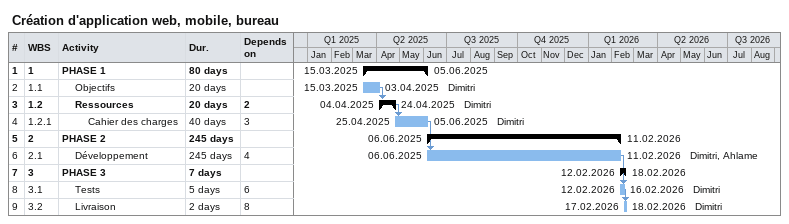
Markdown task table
Création d'application web, mobile, bureau

| ID | WBS | Task | Duration | Start | Finish | Predecessors | Resources |
|---|---|---|---|---|---|---|---|
| 1 | 1 | **PHASE 1** | 80d | 2025-03-15 | 2025-06-05 |  |  |
| 2 | 1.1 | Objectifs | 20d | 2025-03-15 | 2025-04-03 |  | Dimitri |
| 3 | 1.2 | **Ressources** | 20d | 2025-04-04 | 2025-04-24 | 2 | Dimitri |
| 4 | 1.2.1 | Cahier des charges | 40d | 2025-04-25 | 2025-06-05 | 3 | Dimitri |
| 5 | 2 | **PHASE 2** | 245d | 2025-06-06 | 2026-02-11 |  |  |
| 6 | 2.1 | Développement | 245d | 2025-06-06 | 2026-02-11 | 4 | Dimitri, Ahlame |
| 7 | 3 | **PHASE 3** | 7d | 2026-02-12 | 2026-02-18 |  |  |
| 8 | 3.1 | Tests | 5d | 2026-02-12 | 2026-02-16 | 6 | Dimitri |
| 9 | 3.2 | Livraison | 2d | 2026-02-17 | 2026-02-18 | 8 | Dimitri |
